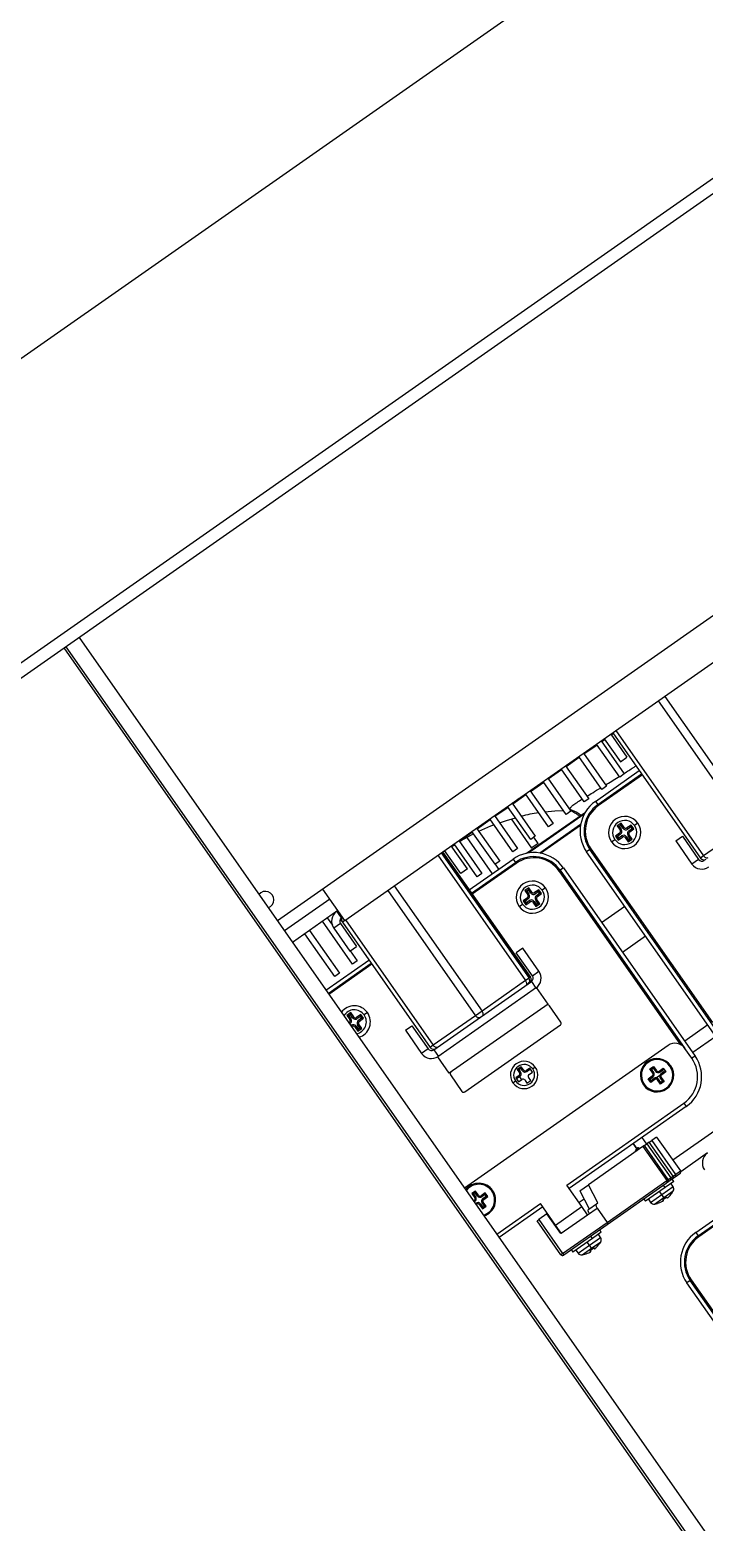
# Model space of a CAD drawing. Header units: millimetres. Extents: x 152904052 to 153933663, y 538271515 to 539240469.
# Drawn here: x 153451964.5 to 153452132, y 538569234.4 to 538569605.1 of the extents above; entities that cross this region are included whole.
import ezdxf

# ---------------------------------------------------------------- set-up
doc = ezdxf.new("R2010")
doc.units = ezdxf.units.MM
doc.layers.add('POWR', color=5, linetype='Continuous')

msp = doc.modelspace()

# ---------------------------------------------------------------- linework, layer by layer
at = {"layer": 'POWR', "color": 7}
for p, q in [((153452258.73, 538569730.91), (153451414.18, 538569139.55)), ((153452294.23, 538569680.2), (153451449.69, 538569088.85)), ((153452296.01, 538569677.66), (153451451.47, 538569086.31)), ((153452337.74, 538569602.02), (153452026.02, 538569383.75)), ((153452042.77, 538569383.88), (153452263.94, 538569538.75)), ((153451976.75, 538569454.11), (153452163.39, 538569187.56)), ((153452159.7, 538569184.98), (153451973.06, 538569451.53)), ((153451973.47, 538569451.82), (153452160.11, 538569185.27)), ((153452120.58, 538569438.37), (153452142.38, 538569407.24)), ((153452122.22, 538569439.51), (153452144.01, 538569408.38)), ((153452110.1, 538569431.03), (153452131.9, 538569399.9)), ((153452102.15, 538569425.22), (153452105.43, 538569427.51)), ((153452111.05, 538569419.48), (153452105.31, 538569427.67)), ((153452106.46, 538569428.48), (153452112.19, 538569420.29)), ((153452106.57, 538569428.31), (153452107.31, 538569428.83)), ((153452107.2, 538569428.99), (153452111.21, 538569423.26)), ((153452108.83, 538569430.14), (153452112.85, 538569424.41)), ((153452108.95, 538569429.98), (153452109.44, 538569430.32)), ((153452109.32, 538569430.48), (153452131.12, 538569399.36)), ((153452097.73, 538569422.12), (153452101, 538569424.41)), ((153452106.62, 538569416.39), (153452100.89, 538569424.58)), ((153452102.04, 538569425.38), (153452107.77, 538569417.19)), ((153452111.21, 538569423.26), (153452112.85, 538569424.41)), ((153452093.3, 538569419.02), (153452096.58, 538569421.32)), ((153452102.2, 538569413.29), (153452096.47, 538569421.48)), ((153452097.61, 538569422.28), (153452103.35, 538569414.09)), ((153452105.03, 538569413.44), (153452115.92, 538569421.06)), ((153452105.6, 538569412.62), (153452116.49, 538569420.24)), ((153452116.67, 538569420), (153452105.77, 538569412.37)), ((153452112.19, 538569420.29), (153452111.05, 538569419.48)), ((153452088.77, 538569416.09), (153452094.5, 538569407.9)), ((153452088.88, 538569415.92), (153452092.16, 538569418.22)), ((153452097.78, 538569410.19), (153452092.04, 538569418.38)), ((153452093.19, 538569419.19), (153452098.92, 538569410.99)), ((153452107.77, 538569417.19), (153452106.62, 538569416.39)), ((153452088.93, 538569404), (153452083.2, 538569412.19)), ((153452084.34, 538569412.99), (153452090.08, 538569404.8)), ((153452084.46, 538569412.83), (153452087.73, 538569415.12)), ((153452093.35, 538569407.09), (153452087.62, 538569415.29)), ((153452103.35, 538569414.09), (153452102.2, 538569413.29)), ((153452105.03, 538569413.44), (153452105.6, 538569412.62)), ((153452105.77, 538569412.37), (153452105.6, 538569412.62)), ((153452075.61, 538569406.63), (153452078.89, 538569408.93)), ((153452084.51, 538569400.9), (153452078.77, 538569409.09)), ((153452079.92, 538569409.89), (153452085.65, 538569401.7)), ((153452080.03, 538569409.73), (153452083.31, 538569412.02)), ((153452084.07, 538569409.07), (153452089.14, 538569401.82)), ((153452087.93, 538569400.55), (153452102.51, 538569410.76)), ((153452102.22, 538569410.25), (153452088.5, 538569400.64)), ((153452098.92, 538569410.99), (153452097.78, 538569410.19)), ((153452098.85, 538569411.32), (153452098.66, 538569411.51)), ((153452098.67, 538569411.23), (153452099.06, 538569411.24)), ((153452071.19, 538569403.53), (153452074.46, 538569405.83)), ((153452080.08, 538569397.8), (153452074.35, 538569405.99)), ((153452075.49, 538569406.8), (153452081.23, 538569398.6)), ((153452090.08, 538569404.8), (153452088.93, 538569404)), ((153452101.34, 538569407.68), (153452091.22, 538569400.6)), ((153452091.36, 538569400.57), (153452101.31, 538569407.54)), ((153452094.5, 538569407.9), (153452093.35, 538569407.09)), ((153452111.03, 538569405.56), (153452109.97, 538569404.81)), ((153452109.97, 538569404.81), (153452110.66, 538569403.83)), ((153452110.46, 538569404.72), (153452109.97, 538569404.81)), ((153452111.39, 538569408.01), (153452110.41, 538569407.32)), ((153452110.41, 538569407.32), (153452111.16, 538569406.25)), ((153452110.9, 538569407.23), (153452110.41, 538569407.32)), ((153452111.23, 538569405.27), (153452110.46, 538569404.72)), ((153452110.74, 538569404.32), (153452111.52, 538569404.86)), ((153452111.31, 538569407.52), (153452110.9, 538569407.23)), ((153452110.9, 538569407.23), (153452111.44, 538569406.45)), ((153452111.23, 538569405.27), (153452111.03, 538569405.56)), ((153452111.44, 538569406.45), (153452111.16, 538569406.25)), ((153452111.31, 538569407.52), (153452111.39, 538569408.01)), ((153452111.85, 538569406.74), (153452111.31, 538569407.52)), ((153452112.14, 538569406.94), (153452111.39, 538569408.01)), ((153452111.52, 538569404.86), (153452111.72, 538569404.57)), ((153452111.85, 538569406.74), (153452112.14, 538569406.94)), ((153452113.9, 538569407.56), (153452112.84, 538569406.82)), ((153452113.04, 538569406.53), (153452112.84, 538569406.82)), ((153452113.81, 538569407.07), (153452113.04, 538569406.53)), ((153452113.11, 538569404.94), (153452113.4, 538569405.14)), ((153452113.66, 538569404.16), (153452113.11, 538569404.94)), ((153452113.32, 538569406.12), (153452114.1, 538569406.67)), ((153452113.32, 538569406.12), (153452113.52, 538569405.83)), ((153452114.15, 538569404.07), (153452113.4, 538569405.14)), ((153452113.52, 538569405.83), (153452114.59, 538569406.58)), ((153452113.81, 538569407.07), (153452113.9, 538569407.56)), ((153452114.1, 538569406.67), (153452113.81, 538569407.07)), ((153452114.59, 538569406.58), (153452113.9, 538569407.56)), ((153452114.1, 538569406.67), (153452114.59, 538569406.58)), ((153452115.56, 538569407.99), (153452114.74, 538569407.42)), ((153452142.38, 538569407.24), (153452131.9, 538569399.9)), ((153452071.56, 538569395.5), (153452067.55, 538569401.23)), ((153452073.2, 538569396.65), (153452069.19, 538569402.38)), ((153452069.3, 538569402.22), (153452070.04, 538569402.73)), ((153452069.31, 538569402.2), (153452070.07, 538569402.7)), ((153452075.66, 538569394.7), (153452069.92, 538569402.9)), ((153452071.07, 538569403.7), (153452076.81, 538569395.51)), ((153452073.06, 538569404.48), (153452079.37, 538569395.47)), ((153452085.65, 538569401.7), (153452084.51, 538569400.9)), ((153452089.3, 538569401.94), (153452089.14, 538569401.82)), ((153452090.78, 538569402.97), (153452089.3, 538569401.94)), ((153452090.78, 538569402.97), (153452089.69, 538569404.53)), ((153452103.64, 538569401.48), (153452102.82, 538569400.9)), ((153452103.88, 538569401.65), (153452103.64, 538569401.48)), ((153452134.61, 538569357.24), (153452103.64, 538569401.48)), ((153452103.88, 538569401.65), (153452134.11, 538569358.48)), ((153452109, 538569403.4), (153452109.82, 538569403.97)), ((153452110.46, 538569404.72), (153452110.74, 538569404.32)), ((153452110.66, 538569403.83), (153452111.72, 538569404.57)), ((153452110.74, 538569404.32), (153452110.66, 538569403.83)), ((153452112.71, 538569404.65), (153452112.42, 538569404.45)), ((153452112.42, 538569404.45), (153452113.16, 538569403.39)), ((153452112.71, 538569404.65), (153452113.25, 538569403.87)), ((153452113.16, 538569403.39), (153452114.15, 538569404.07)), ((153452113.25, 538569403.87), (153452113.16, 538569403.39)), ((153452113.25, 538569403.87), (153452113.66, 538569404.16)), ((153452113.66, 538569404.16), (153452114.15, 538569404.07)), ((153452124.98, 538569403.6), (153452126.62, 538569404.75)), ((153452124.98, 538569403.6), (153452128.99, 538569397.87)), ((153452126.62, 538569404.75), (153452130.63, 538569399.01)), ((153452065.86, 538569400.05), (153452087.66, 538569368.92)), ((153452066.72, 538569400.65), (153452088.52, 538569369.52)), ((153452088.86, 538569369.76), (153452067.06, 538569400.89)), ((153452067.06, 538569400.89), (153452088.85, 538569369.76)), ((153452073.66, 538569391.47), (153452084.55, 538569399.1)), ((153452074.23, 538569390.65), (153452085.12, 538569398.28)), ((153452085.29, 538569398.03), (153452074.4, 538569390.4)), ((153452081.23, 538569398.6), (153452080.08, 538569397.8)), ((153452081.01, 538569396.62), (153452080.15, 538569397.85)), ((153452084.55, 538569399.1), (153452085.12, 538569398.28)), ((153452085.29, 538569398.03), (153452085.12, 538569398.28)), ((153452135.51, 538569354.21), (153452102.82, 538569400.9)), ((153452130.63, 538569399.01), (153452128.99, 538569397.87)), ((153452131.9, 538569399.9), (153452131.12, 538569399.36)), ((153452073.2, 538569396.65), (153452071.56, 538569395.5)), ((153452076.81, 538569395.51), (153452075.66, 538569394.7)), ((153452096.02, 538569396.14), (153452096.26, 538569396.31)), ((153452126.24, 538569352.98), (153452096.02, 538569396.14)), ((153452097.08, 538569396.89), (153452096.26, 538569396.31)), ((153452096.26, 538569396.31), (153452127.24, 538569352.08)), ((153452097.08, 538569396.89), (153452129.78, 538569350.19)), ((153452042.77, 538569383.88), (153452037.32, 538569391.66)), ((153452053.41, 538569391.33), (153452075.21, 538569360.2)), ((153452055.05, 538569392.48), (153452076.84, 538569361.35)), ((153452088.46, 538569391.95), (153452087.47, 538569391.26)), ((153452087.47, 538569391.26), (153452088.22, 538569390.19)), ((153452087.96, 538569391.17), (153452087.47, 538569391.26)), ((153452088.37, 538569391.46), (153452087.96, 538569391.17)), ((153452087.96, 538569391.17), (153452088.51, 538569390.39)), ((153452088.51, 538569390.39), (153452088.22, 538569390.19)), ((153452088.37, 538569391.46), (153452088.46, 538569391.95)), ((153452088.92, 538569390.68), (153452088.37, 538569391.46)), ((153452089.2, 538569390.88), (153452088.46, 538569391.95)), ((153452088.92, 538569390.68), (153452089.2, 538569390.88)), ((153452090.96, 538569391.5), (153452089.9, 538569390.76)), ((153452090.1, 538569390.47), (153452089.9, 538569390.76)), ((153452090.88, 538569391.01), (153452090.1, 538569390.47)), ((153452090.39, 538569390.06), (153452091.16, 538569390.61)), ((153452090.39, 538569390.06), (153452090.59, 538569389.77)), ((153452090.59, 538569389.77), (153452091.65, 538569390.52)), ((153452090.88, 538569391.01), (153452090.96, 538569391.5)), ((153452091.16, 538569390.61), (153452090.88, 538569391.01)), ((153452091.65, 538569390.52), (153452090.96, 538569391.5)), ((153452091.16, 538569390.61), (153452091.65, 538569390.52)), ((153452092.62, 538569391.93), (153452091.8, 538569391.36)), ((153452039.07, 538569389.17), (153452027.77, 538569381.25)), ((153452041.05, 538569386.34), (153452029.74, 538569378.42)), ((153452086.07, 538569387.34), (153452086.88, 538569387.91)), ((153452088.1, 538569389.5), (153452087.03, 538569388.75)), ((153452087.52, 538569388.66), (153452087.03, 538569388.75)), ((153452087.03, 538569388.75), (153452087.72, 538569387.77)), ((153452088.3, 538569389.21), (153452087.52, 538569388.66)), ((153452087.52, 538569388.66), (153452087.81, 538569388.26)), ((153452087.72, 538569387.77), (153452088.79, 538569388.51)), ((153452087.81, 538569388.26), (153452087.72, 538569387.77)), ((153452087.81, 538569388.26), (153452088.58, 538569388.8)), ((153452088.3, 538569389.21), (153452088.1, 538569389.5)), ((153452088.58, 538569388.8), (153452088.79, 538569388.51)), ((153452089.77, 538569388.59), (153452089.48, 538569388.39)), ((153452089.48, 538569388.39), (153452090.23, 538569387.33)), ((153452089.77, 538569388.59), (153452090.31, 538569387.81)), ((153452090.18, 538569388.88), (153452090.46, 538569389.08)), ((153452090.72, 538569388.1), (153452090.18, 538569388.88)), ((153452090.23, 538569387.33), (153452091.21, 538569388.01)), ((153452090.31, 538569387.81), (153452090.23, 538569387.33)), ((153452090.31, 538569387.81), (153452090.72, 538569388.1)), ((153452091.21, 538569388.01), (153452090.46, 538569389.08)), ((153452090.72, 538569388.1), (153452091.21, 538569388.01)), ((153452106.55, 538569383.37), (153452112.28, 538569387.39)), ((153452044.7, 538569373.02), (153452037.24, 538569383.67)), ((153452038.39, 538569384.48), (153452039.67, 538569382.65)), ((153452041.66, 538569383.11), (153452040.03, 538569381.96)), ((153452041.91, 538569384.5), (153452040.76, 538569386.14)), ((153452041.63, 538569384.2), (153452042.15, 538569383.45)), ((153452041.66, 538569383.11), (153452045.68, 538569377.37)), ((153452042.2, 538569384.7), (153452041.91, 538569384.5)), ((153452042.77, 538569383.88), (153452042.15, 538569383.45)), ((153452042.15, 538569383.45), (153452063.95, 538569352.32)), ((153452042.93, 538569384), (153452064.73, 538569352.87)), ((153452040.27, 538569369.93), (153452032.82, 538569380.57)), ((153452033.96, 538569381.38), (153452041.42, 538569370.73)), ((153452040.03, 538569381.96), (153452044.04, 538569376.23)), ((153452111.71, 538569376), (153452117.44, 538569380.01)), ((153452044.04, 538569376.23), (153452045.68, 538569377.37)), ((153452044.12, 538569376.28), (153452045.84, 538569373.83)), ((153452086.97, 538569376.99), (153452085.33, 538569375.84)), ((153452089.35, 538569370.1), (153452085.33, 538569375.84)), ((153452090.98, 538569371.25), (153452086.97, 538569376.99)), ((153452038.06, 538569366.55), (153452048.75, 538569374.03)), ((153452038.64, 538569365.73), (153452049.32, 538569373.21)), ((153452049.5, 538569372.97), (153452038.81, 538569365.48)), ((153452045.84, 538569373.83), (153452044.7, 538569373.02)), ((153452041.42, 538569370.73), (153452040.27, 538569369.93)), ((153452064.85, 538569351.73), (153452089.1, 538569368.71)), ((153452087.66, 538569368.92), (153452076.84, 538569361.35)), ((153452088.52, 538569369.52), (153452087.66, 538569368.92)), ((153452088.85, 538569369.76), (153452088.52, 538569369.52)), ((153452088.86, 538569369.76), (153452088.85, 538569369.76)), ((153452089.1, 538569368.71), (153452090.25, 538569367.07)), ((153452089.35, 538569370.1), (153452090.98, 538569371.25)), ((153452090.41, 538569367.19), (153452065.84, 538569349.98)), ((153452093.28, 538569363.09), (153452090.41, 538569367.19)), ((153452044.22, 538569360.97), (153452043.24, 538569360.28)), ((153452043.24, 538569360.28), (153452043.99, 538569359.22)), ((153452043.73, 538569360.2), (153452043.24, 538569360.28)), ((153452044.14, 538569360.48), (153452043.73, 538569360.2)), ((153452044.14, 538569360.48), (153452044.22, 538569360.97)), ((153452044.68, 538569359.71), (153452044.14, 538569360.48)), ((153452044.97, 538569359.91), (153452044.22, 538569360.97)), ((153452046.73, 538569360.53), (153452045.67, 538569359.78)), ((153452046.64, 538569360.04), (153452046.73, 538569360.53)), ((153452047.42, 538569359.55), (153452046.73, 538569360.53)), ((153452048.38, 538569360.96), (153452047.57, 538569360.38)), ((153452093.28, 538569363.09), (153452068.7, 538569345.89)), ((153452076.84, 538569361.35), (153452075.21, 538569360.2)), ((153452096.43, 538569358.59), (153452093.57, 538569362.68)), ((153452043.73, 538569360.2), (153452044.27, 538569359.42)), ((153452043.86, 538569358.52), (153452043.74, 538569358.44)), ((153452044.06, 538569358.23), (153452043.86, 538569358.52)), ((153452044.06, 538569358.23), (153452043.94, 538569358.15)), ((153452044.27, 538569359.42), (153452043.99, 538569359.22)), ((153452044.23, 538569357.74), (153452044.35, 538569357.83)), ((153452044.35, 538569357.83), (153452044.55, 538569357.54)), ((153452044.43, 538569357.45), (153452044.55, 538569357.54)), ((153452044.68, 538569359.71), (153452044.97, 538569359.91)), ((153452045.54, 538569357.62), (153452045.25, 538569357.42)), ((153452045.25, 538569357.42), (153452045.99, 538569356.35)), ((153452045.54, 538569357.62), (153452046.08, 538569356.84)), ((153452045.87, 538569359.5), (153452045.67, 538569359.78)), ((153452046.64, 538569360.04), (153452045.87, 538569359.5)), ((153452045.94, 538569357.9), (153452046.23, 538569358.11)), ((153452046.49, 538569357.13), (153452045.94, 538569357.9)), ((153452045.99, 538569356.35), (153452046.98, 538569357.04)), ((153452046.08, 538569356.84), (153452045.99, 538569356.35)), ((153452046.08, 538569356.84), (153452046.49, 538569357.13)), ((153452046.15, 538569359.09), (153452046.93, 538569359.63)), ((153452046.15, 538569359.09), (153452046.35, 538569358.8)), ((153452046.98, 538569357.04), (153452046.23, 538569358.11)), ((153452046.35, 538569358.8), (153452047.42, 538569359.55)), ((153452046.49, 538569357.13), (153452046.98, 538569357.04)), ((153452046.93, 538569359.63), (153452046.64, 538569360.04)), ((153452046.93, 538569359.63), (153452047.42, 538569359.55)), ((153452057.81, 538569356.57), (153452059.44, 538569357.71)), ((153452057.81, 538569356.57), (153452061.82, 538569350.83)), ((153452059.44, 538569357.71), (153452063.46, 538569351.98)), ((153452075.21, 538569360.2), (153452064.73, 538569352.87)), ((153452072.55, 538569341.26), (153452096.31, 538569357.89)), ((153452132.93, 538569357.9), (153452127.2, 538569353.88)), ((153452064.73, 538569352.87), (153452063.95, 538569352.32)), ((153452134.91, 538569355.07), (153452129.17, 538569351.05)), ((153452063.46, 538569351.98), (153452061.82, 538569350.83)), ((153452064.85, 538569351.73), (153452066, 538569350.1)), ((153452068.7, 538569345.89), (153452065.84, 538569349.98)), ((153452123.06, 538569352.82), (153452072.48, 538569317.4)), ((153452161.74, 538569350.54), (153452124.25, 538569324.29)), ((153452128.96, 538569349.62), (153452127.24, 538569352.08)), ((153452129.78, 538569350.19), (153452128.96, 538569349.62)), ((153452068.99, 538569345.48), (153452071.86, 538569341.38)), ((153452086.59, 538569347.54), (153452085.6, 538569346.85)), ((153452085.6, 538569346.85), (153452086.18, 538569346.04)), ((153452086.03, 538569346.78), (153452085.6, 538569346.85)), ((153452086.51, 538569347.12), (153452086.03, 538569346.78)), ((153452086.03, 538569346.78), (153452086.43, 538569346.21)), ((153452086.43, 538569346.21), (153452086.18, 538569346.04)), ((153452086.51, 538569347.12), (153452086.59, 538569347.54)), ((153452086.91, 538569346.55), (153452086.51, 538569347.12)), ((153452087.16, 538569346.72), (153452086.59, 538569347.54)), ((153452086.91, 538569346.55), (153452087.16, 538569346.72)), ((153452088.68, 538569347.17), (153452087.86, 538569346.6)), ((153452088.03, 538569346.35), (153452087.86, 538569346.6)), ((153452088.6, 538569346.75), (153452088.03, 538569346.35)), ((153452088.55, 538569345.62), (153452089.36, 538569346.19)), ((153452088.6, 538569346.75), (153452088.68, 538569347.17)), ((153452089.36, 538569346.19), (153452088.68, 538569347.17)), ((153452090.09, 538569347.43), (153452089.43, 538569346.97)), ((153452118.55, 538569346.97), (153452119.45, 538569347.6)), ((153452119.26, 538569345.95), (153452118.55, 538569346.97)), ((153452118.97, 538569346.89), (153452118.55, 538569346.97)), ((153452118.97, 538569346.89), (153452119.37, 538569347.17)), ((153452119.51, 538569346.12), (153452118.97, 538569346.89)), ((153452119.51, 538569346.12), (153452119.26, 538569345.95)), ((153452119.37, 538569347.17), (153452119.45, 538569347.6)), ((153452119.37, 538569347.17), (153452119.91, 538569346.4)), ((153452119.45, 538569347.6), (153452120.16, 538569346.58)), ((153452119.91, 538569346.4), (153452120.16, 538569346.58)), ((153452120.86, 538569346.45), (153452121.88, 538569347.17)), ((153452121.04, 538569346.2), (153452120.86, 538569346.45)), ((153452121.04, 538569346.2), (153452121.81, 538569346.74)), ((153452122.09, 538569346.35), (153452121.32, 538569345.8)), ((153452121.32, 538569345.8), (153452121.49, 538569345.55)), ((153452122.52, 538569346.27), (153452121.49, 538569345.55)), ((153452121.81, 538569346.74), (153452121.88, 538569347.17)), ((153452121.88, 538569347.17), (153452122.52, 538569346.27)), ((153452122.09, 538569346.35), (153452122.52, 538569346.27)), ((153452122.46, 538569346.35), (153452122.38, 538569346.29)), ((153452123.51, 538569347.64), (153452123.71, 538569347.78)), ((153452084.52, 538569343.53), (153452085.17, 538569343.99)), ((153452086.06, 538569345.34), (153452085.24, 538569344.77)), ((153452085.24, 538569344.77), (153452085.92, 538569343.78)), ((153452085.66, 538569344.69), (153452085.24, 538569344.77)), ((153452086.23, 538569345.09), (153452085.66, 538569344.69)), ((153452085.92, 538569343.78), (153452086.74, 538569344.36)), ((153452086.23, 538569345.09), (153452086.06, 538569345.34)), ((153452086.15, 538569345.03), (153452086.66, 538569344.3)), ((153452087.44, 538569344.23), (153452088.01, 538569343.41)), ((153452088.01, 538569343.41), (153452089, 538569344.1)), ((153452089, 538569344.1), (153452088.42, 538569344.92)), ((153452117.12, 538569343.16), (153452116.92, 538569343.02)), ((153452118.12, 538569344.53), (153452119.14, 538569345.25)), ((153452118.75, 538569343.63), (153452118.12, 538569344.53)), ((153452118.54, 538569344.46), (153452118.12, 538569344.53)), ((153452118.54, 538569344.46), (153452119.32, 538569345)), ((153452118.82, 538569344.06), (153452118.54, 538569344.46)), ((153452119.77, 538569344.35), (153452118.75, 538569343.63)), ((153452118.82, 538569344.06), (153452118.75, 538569343.63)), ((153452119.59, 538569344.6), (153452118.82, 538569344.06)), ((153452119.32, 538569345), (153452119.14, 538569345.25)), ((153452119.59, 538569344.6), (153452119.77, 538569344.35)), ((153452120.99, 538569345.33), (153452120.16, 538569344.74)), ((153452120.72, 538569344.4), (153452120.47, 538569344.23)), ((153452121.18, 538569343.2), (153452120.47, 538569344.23)), ((153452121.26, 538569343.63), (153452120.72, 538569344.4)), ((153452121.12, 538569344.68), (153452121.37, 538569344.86)), ((153452121.12, 538569344.68), (153452121.66, 538569343.91)), ((153452122.09, 538569343.83), (153452121.18, 538569343.2)), ((153452121.26, 538569343.63), (153452121.18, 538569343.2)), ((153452121.66, 538569343.91), (153452121.26, 538569343.63)), ((153452121.37, 538569344.86), (153452122.09, 538569343.83)), ((153452121.66, 538569343.91), (153452122.09, 538569343.83)), ((153452097.91, 538569318.12), (153452126.99, 538569338.48)), ((153452126.99, 538569338.48), (153452127.57, 538569337.66)), ((153452127.57, 538569337.66), (153452098.49, 538569317.3)), ((153452116.8, 538569327.68), (153452103.3, 538569318.23)), ((153452115.54, 538569326.8), (153452114.39, 538569328.43)), ((153452115.61, 538569326.84), (153452114.46, 538569328.48)), ((153452115.57, 538569327.43), (153452115.34, 538569327.23)), ((153452115.4, 538569327.31), (153452115.57, 538569327.43)), ((153452115.57, 538569327.43), (153452115.75, 538569327.5)), ((153452115.85, 538569327.01), (153452115.66, 538569327.02)), ((153452116.51, 538569329.92), (153452117.66, 538569328.28)), ((153452117.19, 538569327.95), (153452116.8, 538569327.68)), ((153452116.8, 538569327.68), (153452122.71, 538569319.24)), ((153452117.19, 538569327.95), (153452117.81, 538569328.39)), ((153452123.1, 538569319.51), (153452117.19, 538569327.95)), ((153452123.09, 538569319.51), (153452117.19, 538569327.95)), ((153452117.19, 538569327.95), (153452117.19, 538569327.95)), ((153452118.39, 538569328.79), (153452117.81, 538569328.39)), ((153452117.81, 538569328.39), (153452123.72, 538569319.95)), ((153452118.39, 538569328.79), (153452119.01, 538569329.23)), ((153452124.3, 538569320.35), (153452118.39, 538569328.79)), ((153452124.29, 538569320.35), (153452118.39, 538569328.79)), ((153452118.39, 538569328.79), (153452118.39, 538569328.79)), ((153452120.21, 538569330.07), (153452119.01, 538569329.23)), ((153452119.01, 538569329.23), (153452124.92, 538569320.79)), ((153452120.21, 538569330.07), (153452126.12, 538569321.63)), ((153452132.85, 538569326.1), (153452126.19, 538569321.44)), ((153452122.71, 538569319.24), (153452123.09, 538569319.51)), ((153452123.09, 538569319.51), (153452123.1, 538569319.51)), ((153452123.1, 538569319.51), (153452123.72, 538569319.95)), ((153452124.17, 538569319.66), (153452123.6, 538569319.26)), ((153452123.72, 538569319.95), (153452124.29, 538569320.35)), ((153452124.5, 538569319.03), (153452124.1, 538569319.6)), ((153452124.36, 538569319.79), (153452124.17, 538569319.66)), ((153452124.29, 538569320.35), (153452124.3, 538569320.35)), ((153452124.3, 538569320.35), (153452124.92, 538569320.79)), ((153452124.39, 538569319.81), (153452124.35, 538569319.87)), ((153452124.39, 538569319.81), (153452124.36, 538569319.79)), ((153452124.8, 538569320.1), (153452124.39, 538569319.81)), ((153452126, 538569320.93), (153452124.8, 538569320.1)), ((153452124.92, 538569320.79), (153452126.12, 538569321.63)), ((153452075.21, 538569316.63), (153452074.31, 538569316)), ((153452074.31, 538569316), (153452075.03, 538569314.97)), ((153452074.74, 538569315.92), (153452074.31, 538569316)), ((153452075.14, 538569316.2), (153452074.74, 538569315.92)), ((153452074.74, 538569315.92), (153452075.28, 538569315.15)), ((153452075.14, 538569316.2), (153452075.21, 538569316.63)), ((153452075.68, 538569315.43), (153452075.14, 538569316.2)), ((153452075.93, 538569315.6), (153452075.21, 538569316.63)), ((153452077.65, 538569316.2), (153452076.63, 538569315.48)), ((153452077.57, 538569315.77), (153452077.65, 538569316.2)), ((153452078.28, 538569315.3), (153452077.65, 538569316.2)), ((153452079.28, 538569316.66), (153452079.48, 538569316.81)), ((153452101.64, 538569312.79), (153452097.91, 538569318.12)), ((153452101.13, 538569316.71), (153452103.3, 538569318.23)), ((153452101.13, 538569316.71), (153452103.42, 538569312.21)), ((153452105.59, 538569313.73), (153452103.3, 538569318.23)), ((153452107.9, 538569308.87), (153452122.71, 538569319.24)), ((153452122.59, 538569318.55), (153452107.94, 538569308.29)), ((153452122.3, 538569317.49), (153452117.45, 538569314.1)), ((153452121.52, 538569315.79), (153452120.97, 538569316.56)), ((153452121.52, 538569315.79), (153452124.3, 538569317.74)), ((153452122.3, 538569317.49), (153452121.9, 538569318.07)), ((153452122.04, 538569315.05), (153452124.36, 538569316.68)), ((153452124.5, 538569319.03), (153452122.3, 538569317.49)), ((153452122.97, 538569318.82), (153452122.59, 538569318.55)), ((153452123.16, 538569318.95), (153452122.97, 538569318.82)), ((153452123.19, 538569318.97), (153452123.15, 538569319.03)), ((153452123.19, 538569318.97), (153452123.16, 538569318.95)), ((153452123.6, 538569319.26), (153452123.19, 538569318.97)), ((153452124.3, 538569317.74), (153452123.76, 538569318.51)), ((153452123.96, 538569316.08), (153452123.97, 538569316.06)), ((153452074.91, 538569314.28), (153452074.74, 538569314.16)), ((153452075.08, 538569314.02), (153452074.91, 538569314.28)), ((153452075.08, 538569314.02), (153452074.92, 538569313.91)), ((153452075.28, 538569315.15), (153452075.03, 538569314.97)), ((153452075.2, 538569313.51), (153452075.36, 538569313.63)), ((153452075.36, 538569313.63), (153452075.54, 538569313.38)), ((153452075.37, 538569313.26), (153452075.54, 538569313.38)), ((153452075.68, 538569315.43), (153452075.93, 538569315.6)), ((153452076.48, 538569313.43), (153452076.23, 538569313.25)), ((153452076.23, 538569313.25), (153452076.95, 538569312.23)), ((153452076.48, 538569313.43), (153452077.03, 538569312.66)), ((153452076.8, 538569315.23), (153452076.63, 538569315.48)), ((153452077.57, 538569315.77), (153452076.8, 538569315.23)), ((153452076.88, 538569313.71), (153452077.13, 538569313.88)), ((153452077.42, 538569312.93), (153452076.88, 538569313.71)), ((153452076.95, 538569312.23), (153452077.85, 538569312.86)), ((153452077.03, 538569312.66), (153452076.95, 538569312.23)), ((153452077.03, 538569312.66), (153452077.42, 538569312.93)), ((153452077.08, 538569314.83), (153452077.85, 538569315.37)), ((153452077.08, 538569314.83), (153452077.26, 538569314.58)), ((153452077.85, 538569312.86), (153452077.13, 538569313.88)), ((153452077.26, 538569314.58), (153452078.28, 538569315.3)), ((153452077.42, 538569312.93), (153452077.85, 538569312.86)), ((153452077.85, 538569315.37), (153452077.57, 538569315.77)), ((153452077.85, 538569315.37), (153452078.28, 538569315.3)), ((153452080.51, 538569305.93), (153452091.36, 538569313.53)), ((153452091.93, 538569312.71), (153452081.08, 538569305.11)), ((153452095.09, 538569308.2), (153452091.36, 538569313.53)), ((153452095.09, 538569308.2), (153452101.64, 538569312.79)), ((153452102.19, 538569314.64), (153452100.95, 538569313.78)), ((153452103.08, 538569310.75), (153452101.64, 538569312.79)), ((153452103.08, 538569310.75), (153452105.44, 538569312.4)), ((153452103.34, 538569312.15), (153452105.26, 538569313.49)), ((153452105.26, 538569313.49), (153452105.59, 538569313.73)), ((153452105.44, 538569312.4), (153452107.9, 538569308.87)), ((153452117.05, 538569314.67), (153452117.45, 538569314.1)), ((153452118.19, 538569314.61), (153452118.73, 538569313.84)), ((153452118.73, 538569313.84), (153452121.52, 538569315.79)), ((153452119.71, 538569313.42), (153452122.04, 538569315.05)), ((153452120.42, 538569313.58), (153452120.41, 538569313.6)), ((153452122.04, 538569315.05), (153452121.52, 538569315.79)), ((153452121.92, 538569314.27), (153452121.76, 538569314.54)), ((153452122.61, 538569315.13), (153452122.81, 538569314.89)), ((153452129.95, 538569306.37), (153452141.01, 538569314.11)), ((153452130.52, 538569305.55), (153452141.58, 538569313.29)), ((153452141.75, 538569313.04), (153452130.69, 538569305.3)), ((153452090.53, 538569309.28), (153452090.94, 538569309.57)), ((153452096.43, 538569300.84), (153452090.53, 538569309.28)), ((153452092.98, 538569311), (153452090.94, 538569309.57)), ((153452090.94, 538569309.57), (153452096.84, 538569301.13)), ((153452092.98, 538569311), (153452093.08, 538569311.07)), ((153452096.42, 538569306.09), (153452092.98, 538569311)), ((153452096.52, 538569306.16), (153452103.08, 538569310.75)), ((153452096.84, 538569301.13), (153452107.9, 538569308.87)), ((153452096.52, 538569306.16), (153452095.09, 538569308.2)), ((153452096.19, 538569306.42), (153452096.25, 538569306.54)), ((153452096.25, 538569306.33), (153452096.35, 538569306.4)), ((153452096.42, 538569306.09), (153452096.52, 538569306.16)), ((153452107.94, 538569308.29), (153452097.13, 538569300.72)), ((153452104.28, 538569304.88), (153452099.43, 538569301.48)), ((153452103.5, 538569303.17), (153452106.28, 538569305.12)), ((153452104.28, 538569304.88), (153452103.88, 538569305.45)), ((153452106.48, 538569306.41), (153452104.28, 538569304.88)), ((153452106.28, 538569305.12), (153452105.74, 538569305.9)), ((153452106.48, 538569306.41), (153452106.07, 538569306.99)), ((153452129.95, 538569306.37), (153452130.52, 538569305.55)), ((153452130.69, 538569305.3), (153452130.52, 538569305.55)), ((153452096.84, 538569301.13), (153452096.43, 538569300.84)), ((153452096.84, 538569301.13), (153452097.13, 538569300.72)), ((153452099.03, 538569302.05), (153452099.43, 538569301.48)), ((153452100.17, 538569302), (153452100.71, 538569301.22)), ((153452100.71, 538569301.22), (153452103.5, 538569303.17)), ((153452101.69, 538569300.8), (153452104.01, 538569302.43)), ((153452102.4, 538569300.96), (153452102.39, 538569300.98)), ((153452103.5, 538569303.17), (153452102.95, 538569303.95)), ((153452104.01, 538569302.43), (153452103.5, 538569303.17)), ((153452103.9, 538569301.65), (153452103.74, 538569301.92)), ((153452104.01, 538569302.43), (153452106.34, 538569304.06)), ((153452104.58, 538569302.52), (153452104.79, 538569302.27)), ((153452105.94, 538569303.46), (153452105.95, 538569303.45)), ((153452128.56, 538569294.4), (153452127.74, 538569293.83)), ((153452160.43, 538569247.14), (153452127.74, 538569293.83)), ((153452128.8, 538569294.58), (153452128.56, 538569294.4)), ((153452159.53, 538569250.17), (153452128.56, 538569294.4)), ((153452128.8, 538569294.58), (153452159.02, 538569251.41))]:
    msp.add_line(p, q, dxfattribs=at)
at = {"layer": 'POWR', "color": 7, "flags": 128}
for points in [[(153452081.15, 538569408.13), (153452082.9, 538569408.71), (153452085.16, 538569409.38)], [(153452092.46, 538569410.81), (153452094.96, 538569411.07), (153452097.08, 538569411.19)], [(153452071.26, 538569403.44), (153452071.69, 538569403.69), (153452074.84, 538569405.42)], [(153452076.04, 538569406.01), (153452079.04, 538569407.33), (153452079.8, 538569407.63)], [(153452132.9, 538569399.38), (153452132.81, 538569399.34), (153452132.7, 538569399.33), (153452132.57, 538569399.35), (153452132.43, 538569399.41), (153452132.29, 538569399.5), (153452132.15, 538569399.61), (153452132.02, 538569399.75), (153452131.9, 538569399.9)], [(153452087.84, 538569367.83), (153452087.91, 538569367.9), (153452087.95, 538569368), (153452087.96, 538569368.12), (153452087.95, 538569368.26), (153452087.91, 538569368.42), (153452087.85, 538569368.59), (153452087.76, 538569368.76), (153452087.66, 538569368.92)], [(153452077.03, 538569360.26), (153452077.09, 538569360.33), (153452077.13, 538569360.43), (153452077.15, 538569360.55), (153452077.14, 538569360.69), (153452077.1, 538569360.85), (153452077.03, 538569361.02), (153452076.95, 538569361.19), (153452076.84, 538569361.35)], [(153452076.21, 538569359.69), (153452076.11, 538569359.64), (153452076, 538569359.63), (153452075.87, 538569359.66), (153452075.74, 538569359.71), (153452075.6, 538569359.8), (153452075.46, 538569359.91), (153452075.33, 538569360.05), (153452075.21, 538569360.2)], [(153452065.73, 538569352.35), (153452065.64, 538569352.31), (153452065.53, 538569352.3), (153452065.4, 538569352.32), (153452065.26, 538569352.38), (153452065.12, 538569352.46), (153452064.98, 538569352.58), (153452064.85, 538569352.72), (153452064.73, 538569352.87)]]:
    msp.add_lwpolyline(points, dxfattribs=at)
at = {"layer": 'POWR', "color": 7}
for centre, radius, start, end in [((153452110.19, 538569406.06), 9, 125, 215), ((153452110.19, 538569406.06), 8, 125, 215), ((153452110.19, 538569406.06), 7.7, 125, 215), ((153452099.21, 538569357.24), 54, 98.8488, 103.4898), ((153452112.28, 538569405.7), 4, 35, 215), ((153452112.28, 538569405.7), 3, 35, 215), ((153452112.28, 538569405.7), 4, 215, 35), ((153452112.28, 538569405.7), 3, 215, 35), ((153452110.75, 538569405.97), 0.5, 305, 35), ((153452110.75, 538569405.97), 0.851, 305, 35), ((153452112.01, 538569404.16), 0.851, 35, 125), ((153452112.55, 538569407.23), 0.851, 215, 305), ((153452112.55, 538569407.23), 0.5, 215, 305), ((153452113.81, 538569405.43), 0.851, 125, 215), ((153452113.81, 538569405.43), 0.5, 125, 215), ((153452112.01, 538569404.16), 0.5, 35, 125), ((153452089.71, 538569391.72), 9, 35, 125), ((153452089.71, 538569391.72), 8, 35, 125), ((153452089.71, 538569391.72), 7.7, 35, 125), ((153452131.45, 538569399.59), 3, 215, 305), ((153452131.45, 538569399.59), 1, 215, 305), ((153452131.94, 538569399.93), 1, 215, 305), ((153452089.34, 538569389.64), 4, 35, 215), ((153452023.03, 538569388.98), 2.1, 289.8169, 140.1831), ((153452089.34, 538569389.64), 4, 215, 35), ((153452089.34, 538569389.64), 3, 35, 215), ((153452089.34, 538569389.64), 3, 215, 35), ((153452087.81, 538569389.91), 0.5, 305, 35), ((153452087.81, 538569389.91), 0.851, 305, 35), ((153452089.61, 538569391.17), 0.851, 215, 305), ((153452089.61, 538569391.17), 0.5, 215, 305), ((153452090.87, 538569389.37), 0.851, 125, 215), ((153452089.07, 538569388.1), 0.851, 35, 125), ((153452089.07, 538569388.1), 0.5, 35, 125), ((153452090.87, 538569389.37), 0.5, 125, 215), ((153452042.48, 538569383.68), 3, 125, 215), ((153452042.48, 538569383.68), 1, 125, 215), ((153452042.97, 538569384.02), 1, 139.3772, 215), ((153452087.7, 538569368.95), 1, 305.0109, 35.0109), ((153452088.04, 538569369.19), 1, 305, 35), ((153452088.04, 538569369.19), 1, 305.0109, 35.0109), ((153452088.53, 538569369.53), 1, 305, 35), ((153452088.53, 538569369.53), 3, 305, 35), ((153452045.11, 538569358.66), 4, 35, 143.21), ((153452045.11, 538569358.66), 3, 35, 149.6243), ((153452045.11, 538569358.66), 3, 280.3757, 35), ((153452045.11, 538569358.66), 4, 286.79, 35), ((153452093.16, 538569362.4), 0.5, 35, 125), ((153452043.58, 538569358.93), 0.5, 305, 35), ((153452043.58, 538569358.93), 0.851, 305, 35), ((153452044.84, 538569357.13), 0.851, 35, 125), ((153452044.84, 538569357.13), 0.5, 35, 125), ((153452045.38, 538569360.19), 0.851, 215, 305), ((153452045.38, 538569360.19), 0.5, 215, 305), ((153452046.64, 538569358.39), 0.851, 125, 215), ((153452046.64, 538569358.39), 0.5, 125, 215), ((153452096.02, 538569358.3), 0.5, 305, 35), ((153452124.78, 538569350.36), 3, 35, 125), ((153452064.28, 538569352.55), 3, 215, 305), ((153452064.28, 538569352.55), 1, 215, 305), ((153452064.77, 538569352.9), 1, 215, 305), ((153452120.32, 538569345.4), 4.15, 35, 215), ((153452120.32, 538569345.4), 3.9, 35, 215), ((153452122.4, 538569345.03), 8, 305, 35), ((153452122.4, 538569345.03), 9, 305, 35), ((153452069.4, 538569345.76), 0.5, 125, 215), ((153452087.3, 538569345.48), 3.4, 35, 215), ((153452087.3, 538569345.48), 3.4, 215, 35), ((153452087.3, 538569345.48), 2.6, 35, 215), ((153452087.3, 538569345.48), 2.6, 215, 35), ((153452085.77, 538569345.75), 0.5, 305, 35), ((153452085.77, 538569345.75), 0.807, 305, 35), ((153452087.57, 538569347.01), 0.807, 215, 305), ((153452087.57, 538569347.01), 0.5, 215, 305), ((153452088.83, 538569345.21), 0.5, 125, 215), ((153452120.32, 538569345.4), 4.15, 215, 35), ((153452120.32, 538569345.4), 3.9, 215, 35), ((153452118.85, 538569345.66), 0.5, 305, 35), ((153452118.85, 538569345.66), 0.807, 305, 35), ((153452120.57, 538569346.86), 0.807, 215, 305), ((153452120.57, 538569346.86), 0.5, 215, 305), ((153452121.78, 538569345.14), 0.807, 125, 215), ((153452121.78, 538569345.14), 0.5, 125, 215), ((153452087.03, 538569343.95), 0.5, 35, 125), ((153452120.06, 538569343.94), 0.807, 35, 125), ((153452120.06, 538569343.94), 0.5, 35, 125), ((153452072.27, 538569341.67), 0.5, 215, 305), ((153452134.57, 538569323.64), 3, 125, 215), ((153452122.69, 538569319.23), 0.5, 305, 35), ((153452122.69, 538569319.23), 0.499, 305.07, 35.0698), ((153452123.31, 538569319.67), 0.499, 305.07, 35.0698), ((153452123.89, 538569320.07), 0.5, 305, 35), ((153452123.89, 538569320.07), 0.499, 305.07, 35.0698), ((153452124.4, 538569319.89), 0.103, 217.4159, 246.5165), ((153452124.51, 538569320.51), 0.499, 305.07, 35.0698), ((153452076.08, 538569314.43), 4.15, 35, 142.53), ((153452076.08, 538569314.43), 3.9, 35, 143.6939), ((153452076.08, 538569314.43), 3.9, 286.3061, 35), ((153452076.08, 538569314.43), 4.15, 287.47, 35), ((153452118.66, 538569319.88), 6.52, 312.4848, 324.3917), ((153452123.2, 538569319.05), 0.103, 217.4159, 246.5165), ((153452118.68, 538569319.84), 6.5, 324.4786, 330.8721), ((153452123.49, 538569317.16), 1, 330.8721, 35), ((153452074.62, 538569314.69), 0.5, 305, 35), ((153452074.62, 538569314.69), 0.807, 305, 35), ((153452075.82, 538569312.97), 0.807, 35, 125), ((153452075.82, 538569312.97), 0.5, 35, 125), ((153452076.34, 538569315.89), 0.807, 215, 305), ((153452076.34, 538569315.89), 0.5, 215, 305), ((153452077.54, 538569314.17), 0.807, 125, 215), ((153452077.54, 538569314.17), 0.5, 125, 215), ((153452119.55, 538569314.41), 1, 215, 279.1279), ((153452118.68, 538569319.84), 6.5, 279.1279, 285.5214), ((153452118.65, 538569319.88), 6.52, 285.6083, 297.5152), ((153452118.57, 538569320), 6.32, 300.3185, 309.6814), ((153452105.46, 538569304.54), 1, 330.8721, 35), ((153452135.11, 538569298.99), 9, 125, 215), ((153452135.11, 538569298.99), 8, 125, 215), ((153452135.11, 538569298.99), 7.7, 125, 215), ((153452101.53, 538569301.79), 1, 215, 279.1279), ((153452100.63, 538569307.26), 6.52, 285.6083, 297.5152), ((153452100.55, 538569307.38), 6.32, 300.3185, 309.6814), ((153452100.63, 538569307.26), 6.52, 312.4848, 324.3917), ((153452100.66, 538569307.22), 6.5, 324.4786, 330.8721), ((153452096.84, 538569301.13), 0.5, 215, 305), ((153452100.66, 538569307.22), 6.5, 279.1279, 285.5214)]:
    msp.add_arc(centre, radius, start, end, dxfattribs=at)
for points, knots in [([(153452107.53, 538569417.53), (153452108.53, 538569418.14), (153452109.6, 538569418.79), (153452110.86, 538569419.58), (153452110.94, 538569419.64)], [0, 0, 0, 0, 0.932568, 1, 1, 1, 1]), ([(153452112.13, 538569420.38), (153452112.89, 538569420.86), (153452113.83, 538569421.45), (153452114.88, 538569422.13), (153452115.09, 538569422.26)], [0, 0, 0, 0, 0.807737, 1, 1, 1, 1]), ([(153452102.91, 538569414.72), (153452103.36, 538569414.99), (153452104.35, 538569415.6), (153452105.64, 538569416.38), (153452106.33, 538569416.8)], [0, 0, 0, 0, 0.460782, 1, 1, 1, 1]), ([(153452086.2, 538569414.29), (153452086.14, 538569414.25), (153452085.8, 538569413.98), (153452085.25, 538569413.57), (153452084.69, 538569413.18), (153452084.42, 538569413), (153452084.36, 538569412.96)], [0, 0, 0, 0, 0.090275, 0.559324, 0.902777, 1, 1, 1, 1]), ([(153452098.66, 538569411.51), (153452098.7, 538569411.63), (153452098.78, 538569411.86), (153452099.37, 538569412.43), (153452100.34, 538569413.12), (153452101.28, 538569413.71), (153452101.71, 538569413.98)], [0, 0, 0, 0, 0.254532, 0.508983, 0.770758, 1, 1, 1, 1]), ([(153452098.66, 538569411.51), (153452099.44, 538569411.19), (153452100.4, 538569410.8), (153452101.3, 538569410.14), (153452101.46, 538569410.02)], [0, 0, 0, 0, 0.823845, 1, 1, 1, 1]), ([(153452098.8, 538569411.23), (153452099.19, 538569411.04), (153452100.04, 538569410.62), (153452100.7, 538569410.05), (153452101.06, 538569409.74)], [0, 0, 0, 0, 0.457647, 1, 1, 1, 1]), ([(153452115.73, 538569327.47), (153452115.73, 538569327.46), (153452115.72, 538569327.43), (153452115.45, 538569327.19), (153452115.09, 538569326.9), (153452114.9, 538569326.75)], [0, 0, 0, 0, 0.212902, 0.581197, 1, 1, 1, 1]), ([(153452115.34, 538569326.87), (153452115.43, 538569326.92), (153452115.6, 538569327.01), (153452115.69, 538569327.03), (153452115.66, 538569327), (153452115.66, 538569326.99)], [0, 0, 0, 0, 0.402272, 0.802406, 1, 1, 1, 1]), ([(153452115.62, 538569327.08), (153452115.64, 538569327.15), (153452115.69, 538569327.29), (153452115.73, 538569327.42), (153452115.76, 538569327.49)], [0, 0, 0, 0, 0.499894, 1, 1, 1, 1]), ([(153452126, 538569320.93), (153452126.05, 538569320.98), (153452126.16, 538569321.08), (153452126.22, 538569321.29), (153452126.2, 538569321.48), (153452126.15, 538569321.58), (153452126.12, 538569321.63)], [0, 0, 0, 0, 0.270336, 0.562527, 0.789797, 1, 1, 1, 1]), ([(153452122.71, 538569319.24), (153452122.73, 538569319.2), (153452122.78, 538569319.12), (153452122.81, 538569318.97), (153452122.79, 538569318.81), (153452122.72, 538569318.66), (153452122.64, 538569318.59), (153452122.59, 538569318.55)], [0, 0, 0, 0, 0.174928, 0.36388, 0.560047, 0.788091, 1, 1, 1, 1]), ([(153452103.52, 538569311.06), (153452103.47, 538569311.14), (153452103.37, 538569311.3), (153452103.26, 538569311.56), (153452103.21, 538569311.81), (153452103.23, 538569312.03), (153452103.31, 538569312.11), (153452103.34, 538569312.15)], [0, 0, 0, 0, 0.174736, 0.363548, 0.559692, 0.78787, 1, 1, 1, 1]), ([(153452105.26, 538569313.49), (153452105.21, 538569313.44), (153452105.12, 538569313.33), (153452105.14, 538569313.02), (153452105.25, 538569312.68), (153452105.38, 538569312.49), (153452105.44, 538569312.4)], [0, 0, 0, 0, 0.273241, 0.566326, 0.792171, 1, 1, 1, 1]), ([(153452121.67, 538569314.09), (153452121.7, 538569314.11), (153452121.77, 538569314.15), (153452121.86, 538569314.21), (153452121.91, 538569314.25), (153452121.92, 538569314.26), (153452121.92, 538569314.27)], [0, 0, 0, 0, 0.250648, 0.499754, 0.7491, 1, 1, 1, 1]), ([(153452122.81, 538569314.89), (153452122.82, 538569314.89), (153452122.83, 538569314.89), (153452122.89, 538569314.93), (153452122.97, 538569314.99), (153452123.03, 538569315.04), (153452123.06, 538569315.07)], [0, 0, 0, 0, 0.2506482, 0.4997541, 0.7490998, 1, 1, 1, 1]), ([(153452123.06, 538569315.07), (153452123.03, 538569315.04), (153452122.97, 538569314.99), (153452122.89, 538569314.93), (153452122.83, 538569314.89), (153452122.82, 538569314.89), (153452122.81, 538569314.89)], [0, 0, 0, 0, 0.2506482, 0.4997541, 0.7490998, 1, 1, 1, 1]), ([(153452107.9, 538569308.87), (153452107.93, 538569308.84), (153452107.98, 538569308.75), (153452108.02, 538569308.62), (153452108.04, 538569308.48), (153452108.02, 538569308.36), (153452107.97, 538569308.32), (153452107.94, 538569308.29)], [0, 0, 0, 0, 0.163518, 0.344285, 0.539301, 0.775308, 1, 1, 1, 1]), ([(153452103.65, 538569301.47), (153452103.68, 538569301.49), (153452103.75, 538569301.53), (153452103.84, 538569301.59), (153452103.89, 538569301.63), (153452103.9, 538569301.64), (153452103.9, 538569301.65)], [0, 0, 0, 0, 0.250648, 0.499754, 0.7491, 1, 1, 1, 1]), ([(153452104.79, 538569302.27), (153452104.79, 538569302.27), (153452104.81, 538569302.27), (153452104.87, 538569302.31), (153452104.95, 538569302.37), (153452105.01, 538569302.42), (153452105.04, 538569302.45)], [0, 0, 0, 0, 0.250648, 0.499754, 0.7491, 1, 1, 1, 1]), ([(153452105.04, 538569302.45), (153452105.01, 538569302.42), (153452104.95, 538569302.37), (153452104.87, 538569302.31), (153452104.81, 538569302.27), (153452104.79, 538569302.27), (153452104.79, 538569302.27)], [0, 0, 0, 0, 0.250648, 0.499754, 0.7491, 1, 1, 1, 1])]:
    msp.add_open_spline(points, degree=3, knots=knots, dxfattribs=at)

doc.saveas('drawing.dxf')
